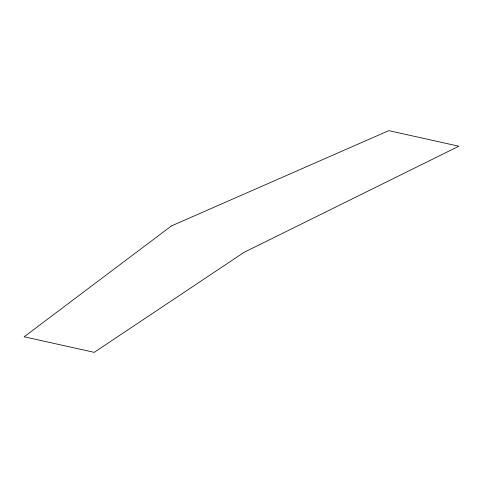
<?xml version="1.0" encoding="UTF-8"?>
<svg xmlns="http://www.w3.org/2000/svg" width="483" height="483" viewBox="0 0 483 483"><rect width="100%" height="100%" fill="white"/><g stroke="black" fill="none" stroke-linecap="round" stroke-linejoin="round"><path stroke-width="0.72" d="M171.417 225.935L24.15 336.784L94.233 352.355L244.054 252.343L458.85 146.216L388.767 130.645L171.417 225.935"/></g></svg>
